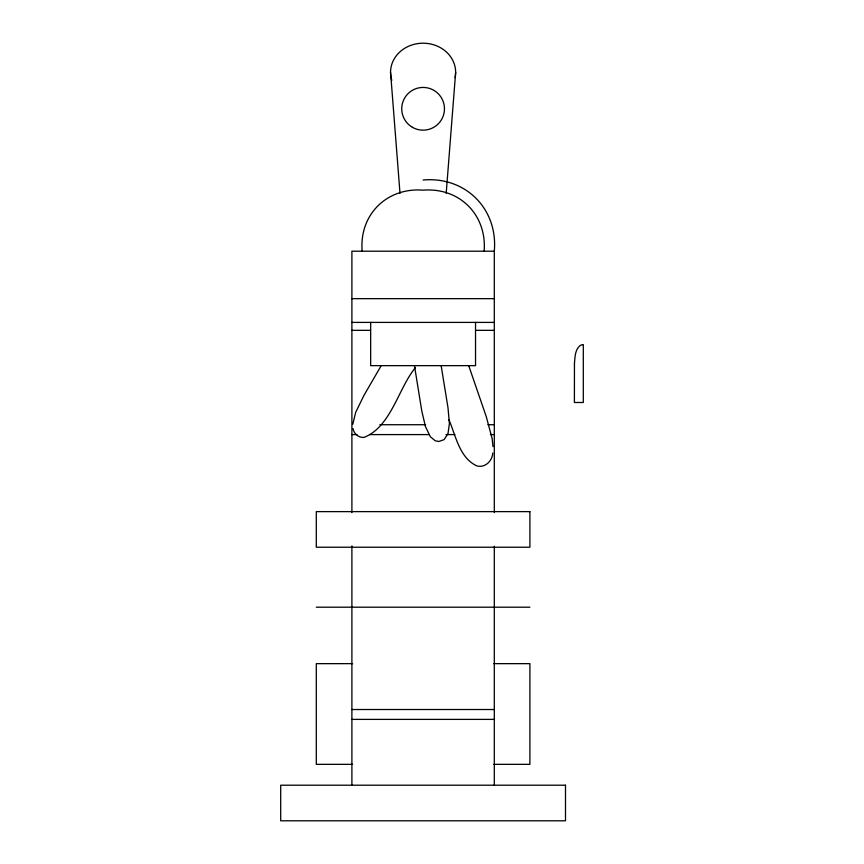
<?xml version="1.0" encoding="UTF-8"?>
<svg xmlns="http://www.w3.org/2000/svg" width="864" height="864" viewBox="0 0 864 864"><rect width="100%" height="100%" fill="white"/><g stroke="black" fill="none" stroke-linecap="round" stroke-linejoin="round"><path stroke-width="1.3" d="M362.178 251.197C359.003 214.834 386.824 187.24 423.101 190.166C459.464 187.24 487.058 214.834 484.132 251.197M446.191 193.363L455.652 72.317M352.814 424.192L355.687 412.322L364.003 395.312L381.186 365.645M492.761 453.028C492.394 460.901 485.082 468.148 476.971 465.944C459.432 457.963 455.868 435.91 448.988 419.839M415.303 367.794C398.412 388.12 390.992 427.194 363.787 437.454C358.517 437.756 353.754 433.663 353.009 428.49M494.305 512.568L494.305 251.197L351.896 251.197L351.896 512.568M351.896 298.663L494.305 298.663M351.896 322.402L494.305 322.402M351.896 330.329L369.695 330.329M476.496 330.329L494.305 330.329M379.868 424.721L425.639 424.721M487.944 424.721L494.305 424.721M351.896 434.592L356.983 434.592M369.695 434.592L429.462 434.592M445.986 434.592L454.885 434.592M490.482 434.592L494.305 434.592M316.3 607.198L529.902 607.198M352.577 663.649L316.3 663.649L316.3 764.348L352.577 764.348M493.625 663.649L529.902 663.649L529.902 764.348L493.625 764.348M351.896 709.517L494.305 709.517M351.896 719.388L494.305 719.388M423.101 180.004C465.469 176.234 498.064 208.829 494.305 251.197M468.72 365.645L486.335 416.869L492.134 438.556L493.009 446.612M441.148 365.645L448.006 407.83L449.41 423.565L448.006 433.598L444.074 439.646L438.826 441.493L435.175 440.737L430.348 436.763L425.455 426.514L421.794 411.048L414.461 365.645M390.55 72.317L400 193.363M494.305 546.253L494.305 785.203M475.535 322.402L475.535 365.645L370.667 365.645L370.667 322.402M351.896 545.929L351.896 785.203M391.802 80.32A32.551 29.117 0 0 1 421.546 43.232A32.551 29.117 0 0 1 455.101 77.609M574.452 363.712L574.398 402.494L583.297 402.494L583.297 344.65L582.466 344.704A5.702 5.702 0 0 0 580.036 345.622C574.862 349.942 574.97 357.566 574.452 363.712M529.902 511.628L316.3 511.628L316.3 547.225L529.902 547.225L529.902 511.628M565.499 785.203L280.703 785.203L280.703 820.8L565.499 820.8L565.499 785.203M412.42 127.3A21.362 21.362 0 0 0 444.463 108.799A21.362 21.362 0 0 0 412.42 90.299A21.362 21.362 0 0 0 412.42 127.3"/></g></svg>
